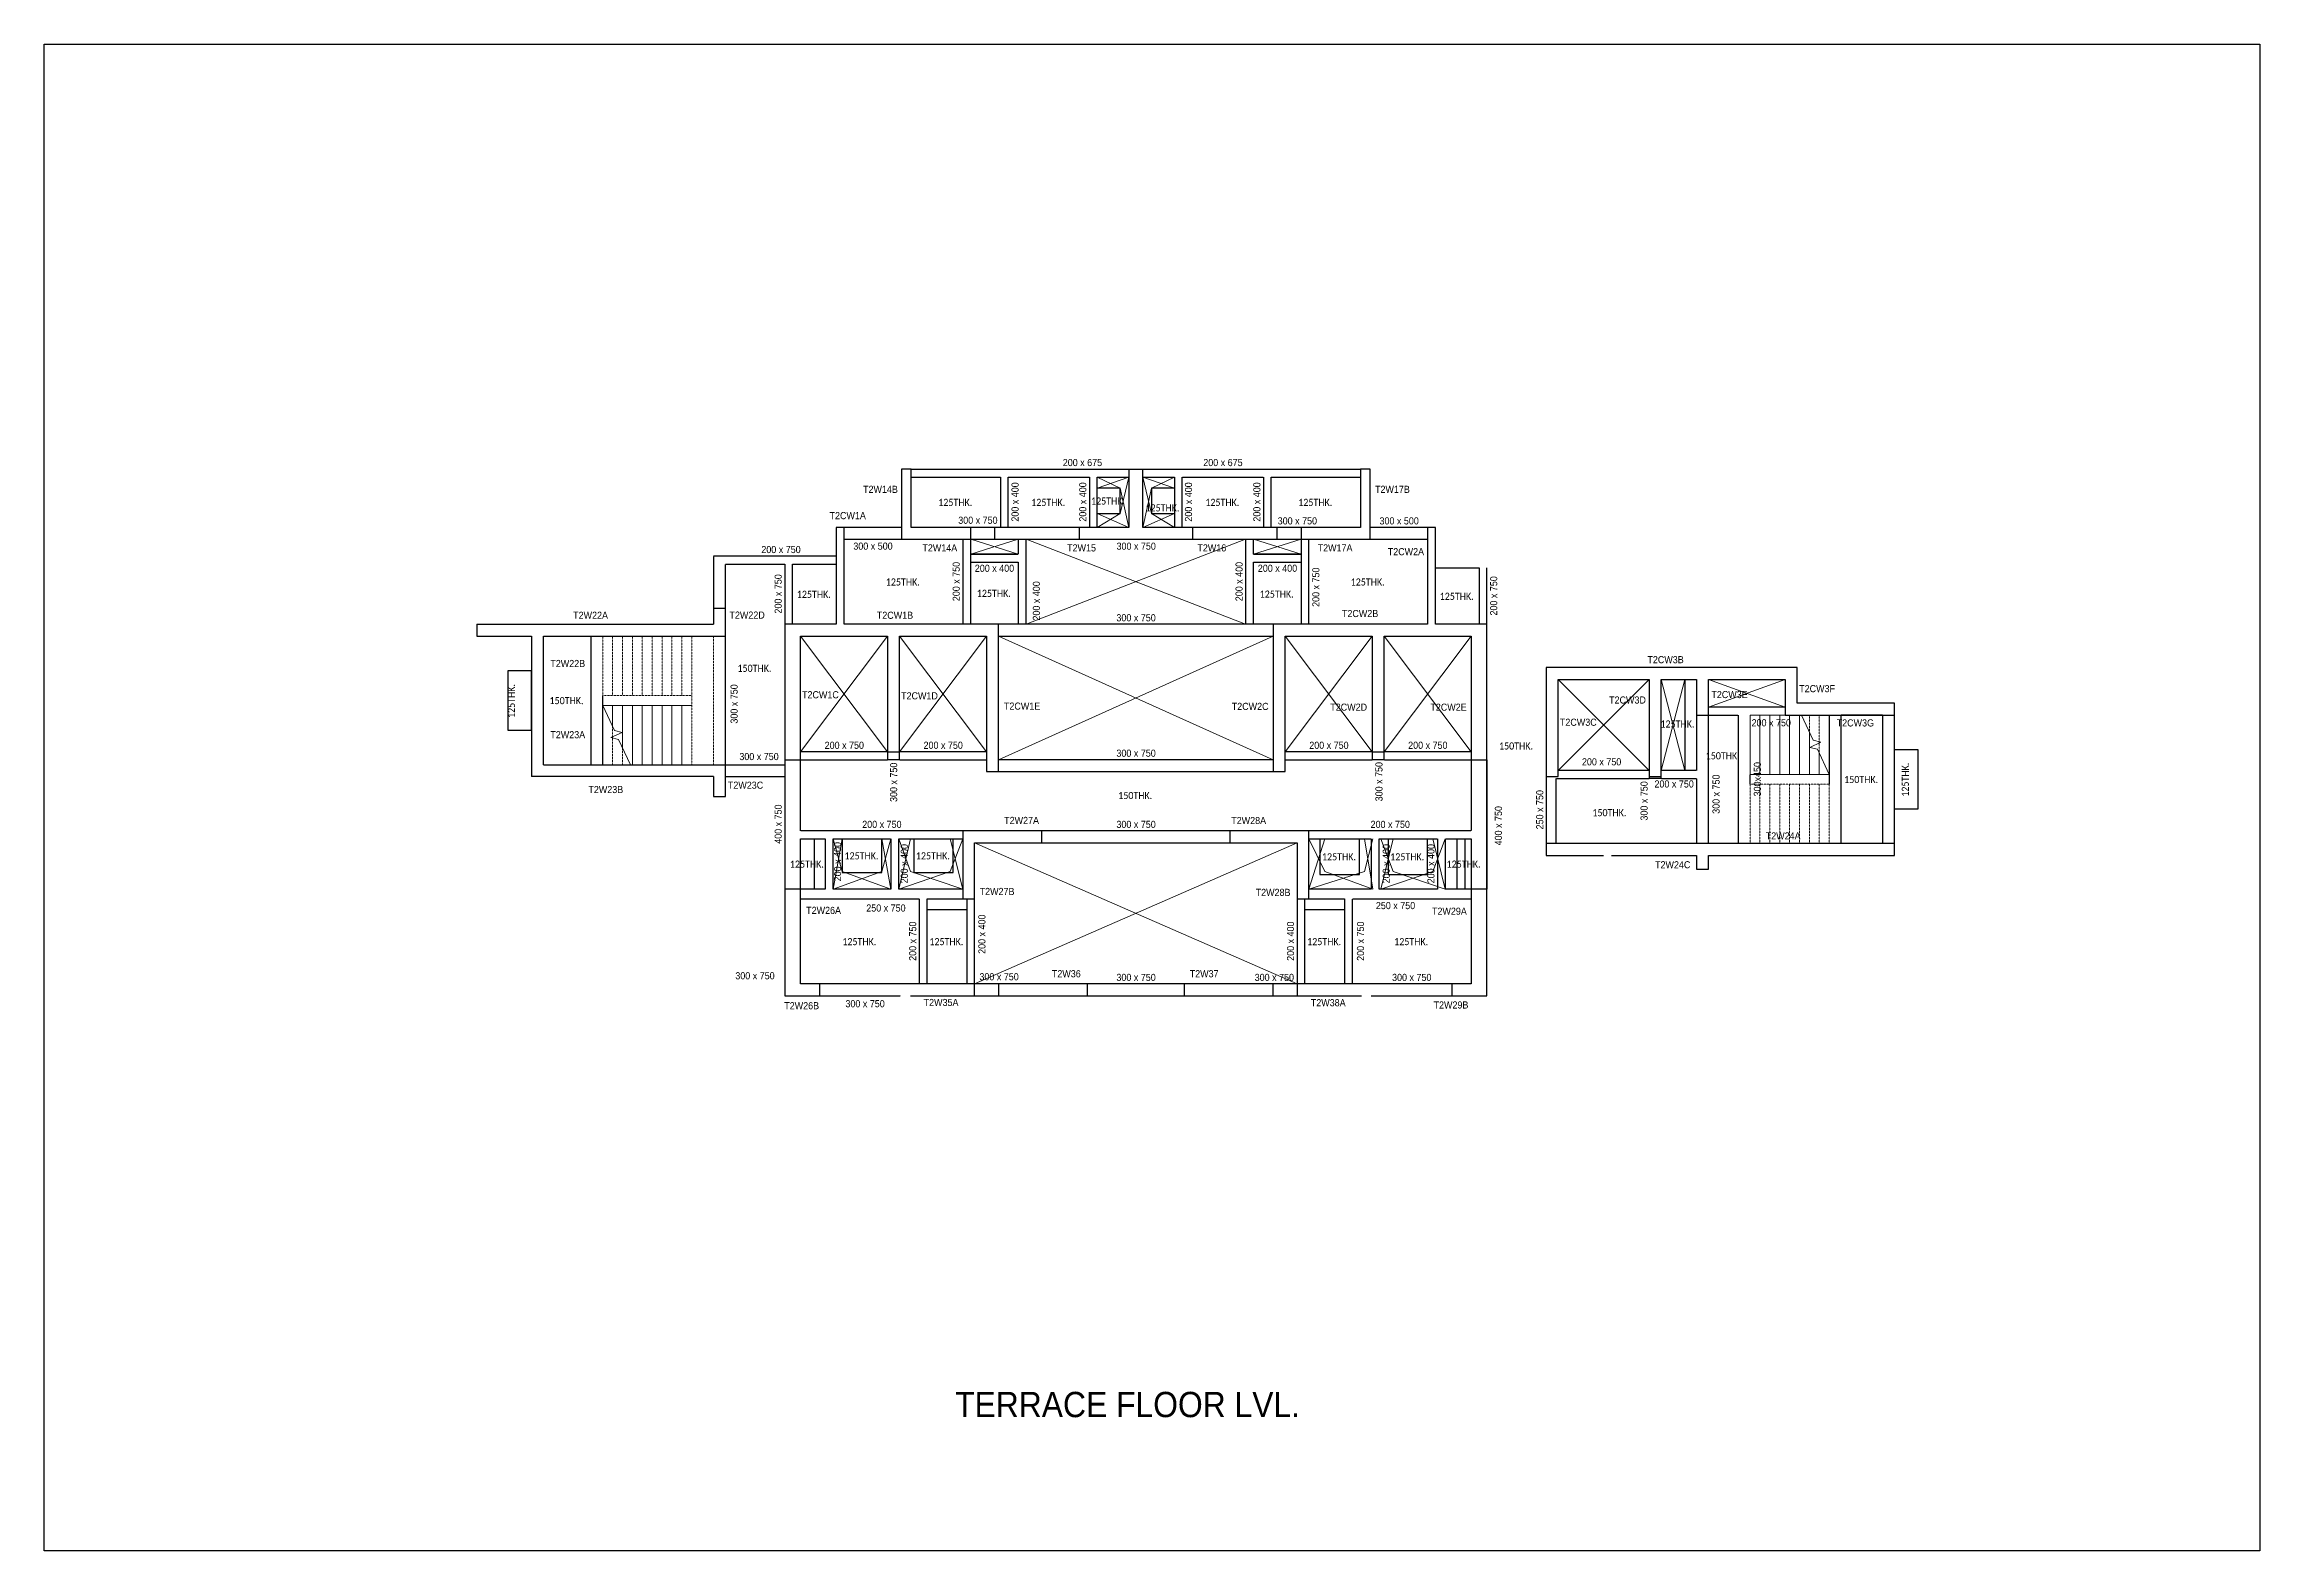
# Model space of a CAD drawing. Header units: millimetres. Extents: x -216021 to 149148, y -29455 to 8641.
# Drawn here: x 93149 to 149148, y -29455 to 8641 of the extents above; entities that cross this region are included whole.
import ezdxf

# ---------------------------------------------------------------- set-up
doc = ezdxf.new("R2010")
doc.units = ezdxf.units.MM
doc.header["$PDMODE"] = 35
doc.linetypes.add('DASHED2', pattern=[0.375, 0.25, -0.125])
doc.linetypes.add('GPL_Overhead', pattern=[4, 2.5, -1.5])
for name, color, linetype in [('BEAM', 3, 'DASHED2'), ('COL', 6, 'Continuous'), ('COVER', 2, 'Continuous'), ('CUTOUT', 9, 'Continuous'), ('SLAB NO', 3, 'Continuous')]:
    doc.layers.add(name, color=color, linetype=linetype)
for name, color, linetype, lineweight in [('BEAM SIZES', 3, 'Continuous', 0), ('Boundary', 40, 'Continuous', 30), ('G-ANNO-TEXT', 231, 'Continuous', 5), ('Origin', 40, 'Continuous', 30), ('S-COL-IDEN', 211, 'Continuous', 15), ('S-STRS', 31, 'Continuous', 15), ('S-STRS-MBND', 31, 'GPL_Overhead', 15)]:
    doc.layers.add(name, color=color, linetype=linetype, lineweight=lineweight)
doc.styles.add('Arial', font='arial.ttf', dxfattribs={"width": 0.9, "height": 180})
doc.styles.add('Calibri', font='calibri.ttf', dxfattribs={"width": 0.9, "height": 180})

msp = doc.modelspace()

# ---------------------------------------------------------------- linework, layer by layer
at = {"layer": 'BEAM'}
for p, q in [((115065, -2103), (120565, -2103)), ((120565, -2103), (120565, -2303)), ((120565, -2103), (120915, -2103)), ((120915, -2303), (120915, -2103)), ((120915, -2103), (126415, -2103)), ((115065, -2303), (117315, -2303)), ((117315, -2303), (117315, -3578)), ((117515, -3578), (117515, -2303)), ((117515, -2303), (119565, -2303)), ((119565, -2303), (119565, -3578)), ((119765, -3578), (119765, -2303)), ((119765, -2303), (120565, -2303)), ((120565, -2303), (120565, -3578)), ((120915, -3578), (120915, -2303)), ((120915, -2303), (121715, -2303)), ((121715, -2303), (121715, -3578)), ((121915, -3578), (121915, -2303)), ((121915, -2303), (123965, -2303)), ((123965, -2303), (123965, -3578)), ((124165, -3578), (124165, -2303)), ((124165, -2303), (126415, -2303)), ((114815, -3578), (113365, -3578)), ((113365, -3878), (114815, -3878)), ((116365, -3878), (116365, -6028)), ((117165, -3578), (116565, -3578)), ((116565, -3878), (117165, -3878)), ((116565, -6028), (116565, -3878)), ((117765, -3878), (117765, -4253)), ((117965, -6028), (117965, -3878)), ((120565, -3578), (119315, -3578)), ((119315, -3878), (122170, -3878)), ((122170, -3578), (120915, -3578)), ((123515, -3878), (123515, -6028)), ((123715, -4253), (123715, -3878)), ((124915, -3578), (124315, -3578)), ((124315, -3878), (124915, -3878)), ((124915, -3878), (124915, -6028)), ((125115, -6028), (125115, -3878)), ((128115, -3578), (126665, -3578)), ((126665, -3878), (128115, -3878)), ((110065, -4303), (110065, -5628)), ((113165, -4303), (110065, -4303)), ((116565, -4253), (117765, -4253)), ((117765, -4254), (116565, -4254)), ((116565, -4453), (117765, -4453)), ((117765, -4253), (117765, -4253)), ((117765, -4253), (117765, -4254)), ((117765, -4453), (117765, -6028)), ((124915, -4253), (123715, -4253)), ((123715, -4253), (124915, -4253)), ((123715, -6028), (123715, -4453)), ((123715, -4453), (124915, -4453)), ((124915, -4253), (124915, -4253)), ((124915, -4253), (124915, -4253)), ((110365, -4503), (111865, -4503)), ((110365, -5628), (110365, -4503)), ((111865, -4503), (111865, -6028)), ((112065, -6028), (112065, -4503)), ((112065, -4503), (113165, -4503)), ((128315, -4603), (129415, -4603)), ((129415, -4603), (129415, -6028)), ((129615, -6028), (129615, -4603)), ((124215, -6028), (117265, -6028)), ((106965, -6328), (106965, -9578)), ((110365, -9578), (110365, -6328)), ((117265, -6328), (124215, -6328)), ((105465, -7349), (105465, -8553)), ((105765, -8553), (105765, -7349)), ((107265, -9578), (107265, -7828)), ((134915, -8323), (134915, -9723)), ((137155, -8123), (135215, -8123)), ((135215, -11573), (135215, -8323)), ((135215, -8323), (135965, -8323)), ((135965, -8323), (135965, -11573)), ((138265, -8323), (138265, -10073)), ((138565, -11573), (138565, -8323)), ((139615, -8323), (139615, -11573)), ((139915, -11573), (139915, -8323)), ((111865, -9453), (111865, -12723)), ((114465, -9253), (112265, -9253)), ((112265, -9453), (114465, -9453)), ((112265, -11253), (112265, -9453)), ((114465, -9253), (114465, -9453)), ((114465, -9253), (114465, -9453)), ((114765, -9453), (114465, -9453)), ((114765, -9453), (114765, -9253)), ((116965, -9253), (114765, -9253)), ((114765, -9453), (114765, -9253)), ((114765, -9453), (116965, -9453)), ((124215, -9453), (117265, -9453)), ((126715, -9253), (124515, -9253)), ((124515, -9453), (126715, -9453)), ((126715, -9253), (126715, -9453)), ((126715, -9253), (126715, -9453)), ((127015, -9453), (126715, -9453)), ((127015, -9453), (127015, -9253)), ((129215, -9253), (127015, -9253)), ((127015, -9453), (127015, -9253)), ((127015, -9453), (129215, -9453)), ((129215, -9453), (129215, -11253)), ((129615, -12723), (129615, -9453)), ((110365, -9578), (111865, -9578)), ((110365, -9878), (111865, -9878)), ((117265, -9753), (124215, -9753)), ((131115, -9873), (131115, -11573)), ((131365, -11573), (131365, -9923)), ((131365, -9923), (133715, -9923)), ((133715, -9723), (131415, -9723)), ((133715, -9873), (133715, -9923)), ((133715, -9873), (133715, -9923)), ((134015, -9923), (133715, -9923)), ((134615, -9723), (134015, -9723)), ((134015, -9923), (134015, -9873)), ((134015, -9923), (134015, -9873)), ((134015, -9923), (134915, -9923)), ((134915, -9723), (134615, -9723)), ((134915, -9923), (134915, -11573)), ((136265, -10073), (136265, -9823)), ((116365, -11253), (112265, -11253)), ((112265, -12723), (112265, -11453)), ((112265, -11453), (112890, -11453)), ((112890, -11453), (112890, -12723)), ((113090, -11453), (114550, -11453)), ((113090, -12723), (113090, -11453)), ((114550, -11453), (114550, -12723)), ((114750, -11453), (116365, -11453)), ((114750, -12723), (114750, -11453)), ((123115, -11253), (118365, -11253)), ((118365, -11553), (123115, -11553)), ((129215, -11253), (125115, -11253)), ((125115, -11453), (126690, -11453)), ((126690, -11453), (126690, -12723)), ((126890, -11453), (128365, -11453)), ((126890, -12723), (126890, -11453)), ((128365, -11453), (128365, -12723)), ((128565, -11453), (129215, -11453)), ((128565, -12723), (128565, -11453)), ((129215, -11453), (129215, -12723)), ((112890, -12723), (112265, -12723)), ((114550, -12723), (113090, -12723)), ((116365, -12723), (114750, -12723)), ((126690, -12723), (125115, -12723)), ((128365, -12723), (126890, -12723)), ((129215, -12723), (128565, -12723)), ((112265, -12973), (115265, -12973)), ((115265, -12973), (115265, -15123)), ((115465, -15123), (115465, -12973)), ((115465, -12973), (116365, -12973)), ((116465, -12973), (116465, -12974)), ((116465, -12974), (116465, -13249)), ((116465, -13249), (116465, -15123)), ((116665, -15123), (116665, -12973)), ((124815, -12973), (124815, -15123)), ((125015, -15123), (125015, -12973)), ((125115, -12973), (126015, -12973)), ((126015, -12973), (126015, -15123)), ((126215, -15123), (126215, -12973)), ((126215, -12973), (129215, -12973)), ((114790, -15123), (112755, -15123)), ((112755, -15423), (114790, -15423)), ((117265, -15123), (116665, -15123)), ((116665, -15423), (117265, -15423)), ((121965, -15123), (119515, -15123)), ((119515, -15423), (121965, -15423)), ((120590, -15423), (120890, -15423)), ((124815, -15123), (124215, -15123)), ((124215, -15423), (124815, -15423)), ((128725, -15123), (126690, -15123)), ((126690, -15423), (128725, -15423))]:
    msp.add_line(p, q, dxfattribs=at)
at = {"layer": 'Boundary'}
msp.add_lwpolyline([(93149, 8641), (149148, 8641), (149148, -29455), (93149, -29455)], close=True, dxfattribs=at)
at = {"layer": 'COL', "lineweight": 25}
for p, q in [((115065, -2103), (114815, -2103)), ((114815, -2103), (114815, -3878)), ((115065, -3578), (115065, -2103)), ((126665, -2103), (126415, -2103)), ((126415, -2103), (126415, -3578)), ((126665, -3878), (126665, -2103)), ((113365, -3578), (113165, -3578)), ((113165, -3578), (113165, -6028)), ((113365, -6028), (113365, -3578)), ((114815, -3878), (116565, -3878)), ((116565, -3578), (115065, -3578)), ((116565, -3878), (116565, -3578)), ((119315, -3578), (117165, -3578)), ((117165, -3578), (117165, -3878)), ((117165, -3878), (119315, -3878)), ((119315, -3878), (119315, -3578)), ((124315, -3578), (122170, -3578)), ((122170, -3578), (122170, -3878)), ((122170, -3878), (124315, -3878)), ((124315, -3878), (124315, -3578)), ((126415, -3578), (124915, -3578)), ((124915, -3578), (124915, -3878)), ((124915, -3878), (126665, -3878)), ((128315, -3578), (128115, -3578)), ((128115, -3578), (128115, -6028)), ((128315, -6028), (128315, -3578)), ((104080, -6028), (104080, -6328)), ((104080, -6028), (110065, -6028)), ((110065, -5628), (110065, -6028)), ((110365, -5628), (110065, -5628)), ((110365, -6328), (110365, -5628)), ((113165, -6028), (111865, -6028)), ((111865, -6028), (111865, -9453)), ((117265, -6028), (113365, -6028)), ((117265, -9753), (117265, -6028)), ((124215, -6028), (124215, -9753)), ((128115, -6028), (124215, -6028)), ((129615, -6028), (128315, -6028)), ((129615, -9453), (129615, -6028)), ((104080, -6328), (105465, -6328)), ((105465, -6328), (105465, -9878)), ((105765, -6328), (110365, -6328)), ((105765, -9578), (105765, -6328)), ((112265, -6328), (114465, -6328)), ((112265, -9453), (112265, -6328)), ((114465, -6328), (114465, -9253)), ((114765, -6328), (116965, -6328)), ((114765, -9253), (114765, -6328)), ((116965, -6328), (116965, -9753)), ((124515, -9753), (124515, -6328)), ((124515, -6328), (126715, -6328)), ((126715, -6328), (126715, -9253)), ((127015, -9253), (127015, -6328)), ((127015, -6328), (129215, -6328)), ((129215, -6328), (129215, -9453)), ((137455, -7123), (131115, -7123)), ((131115, -7123), (131115, -9873)), ((137455, -8023), (137455, -7123)), ((131415, -7423), (133715, -7423)), ((131415, -9873), (131415, -7423)), ((133715, -7423), (133715, -9873)), ((134015, -7423), (134915, -7423)), ((134015, -9873), (134015, -7423)), ((134915, -7423), (134915, -8323)), ((135215, -8323), (135215, -7423)), ((135215, -7423), (137155, -7423)), ((137155, -7423), (137155, -8323)), ((134915, -8323), (135215, -8323)), ((137155, -8323), (139915, -8323)), ((139915, -8023), (137455, -8023)), ((139915, -8323), (139915, -8023)), ((111865, -9453), (112265, -9453)), ((114465, -9253), (114765, -9253)), ((126715, -9253), (127015, -9253)), ((129215, -9453), (129615, -9453)), ((110065, -9878), (105465, -9878)), ((105765, -9578), (110365, -9578)), ((110065, -9878), (110065, -10378)), ((110365, -9878), (110365, -9578)), ((110365, -10378), (110365, -9878)), ((116965, -9753), (117265, -9753)), ((124215, -9753), (124515, -9753)), ((131115, -9873), (131415, -9873)), ((133715, -9873), (134015, -9873)), ((110065, -10378), (110365, -10378)), ((116365, -11253), (116365, -12973)), ((118365, -11253), (116365, -11253)), ((116665, -12973), (116665, -11553)), ((116665, -11553), (118365, -11553)), ((118365, -11553), (118365, -11253)), ((125115, -11253), (123115, -11253)), ((123115, -11253), (123115, -11553)), ((123115, -11553), (124815, -11553)), ((124815, -11553), (124815, -12973)), ((125115, -12973), (125115, -11253)), ((139915, -11573), (131115, -11573)), ((131115, -11573), (131115, -11873)), ((139915, -11873), (139915, -11573)), ((131115, -11873), (132565, -11873)), ((132765, -11873), (134915, -11873)), ((134915, -11873), (134915, -12223)), ((134915, -12223), (135215, -12223)), ((135215, -11873), (139915, -11873)), ((135215, -12223), (135215, -11873)), ((112265, -12723), (111865, -12723)), ((111865, -12723), (111865, -15423)), ((112265, -15123), (112265, -12723)), ((129615, -12723), (129215, -12723)), ((129215, -12723), (129215, -15123)), ((129615, -15423), (129615, -12723)), ((116365, -12973), (116665, -12973)), ((124815, -12973), (125115, -12973)), ((111865, -15423), (112755, -15423)), ((112755, -15123), (112265, -15123)), ((112755, -15423), (112755, -15123)), ((116665, -15123), (114790, -15123)), ((115040, -15423), (116665, -15423)), ((116665, -15423), (116665, -15123)), ((119515, -15123), (117265, -15123)), ((117265, -15123), (117265, -15423)), ((117265, -15423), (119515, -15423)), ((119515, -15423), (119515, -15123)), ((124215, -15123), (121965, -15123)), ((121965, -15123), (121965, -15423)), ((121965, -15423), (124215, -15423)), ((124215, -15423), (124215, -15123)), ((126690, -15123), (124815, -15123)), ((124815, -15123), (124815, -15423)), ((124815, -15423), (126440, -15423)), ((129215, -15123), (128725, -15123)), ((128725, -15123), (128725, -15423)), ((128725, -15423), (129615, -15423))]:
    msp.add_line(p, q, dxfattribs=at)
at = {"layer": 'COVER'}
for p, q in [((120340, -2583), (119765, -2583)), ((120340, -3228), (120340, -2583)), ((121715, -2581), (121140, -2581)), ((121140, -2581), (121140, -3228)), ((119765, -3228), (120340, -3228)), ((121140, -3228), (121715, -3228)), ((121715, -3228), (121715, -3578)), ((105465, -7203), (104865, -7203)), ((104865, -7203), (104865, -8703)), ((105465, -7203), (104865, -7203)), ((104865, -7203), (104865, -8703)), ((105465, -8703), (105465, -7203)), ((134615, -7423), (134615, -9723)), ((139615, -8323), (138565, -8323)), ((104865, -8703), (105465, -8703)), ((104865, -8703), (105465, -8703)), ((114765, -9453), (114465, -9453)), ((127015, -9453), (126715, -9453)), ((129615, -9453), (129615, -12723)), ((140515, -9198), (139915, -9198)), ((140515, -9198), (139915, -9198)), ((140515, -10698), (140515, -9198)), ((140515, -10698), (140515, -9198)), ((105765, -9578), (105765, -9578)), ((105765, -9578), (106965, -9578)), ((134015, -9923), (133715, -9923)), ((139915, -10698), (140515, -10698)), ((139915, -10698), (140515, -10698)), ((112615, -12723), (112615, -11453)), ((113320, -11453), (113320, -12303)), ((114320, -12303), (114320, -11453)), ((115125, -11453), (115125, -12303)), ((116125, -12303), (116125, -11453)), ((125390, -11453), (125390, -12353)), ((126390, -12353), (126390, -11453)), ((127115, -11453), (127115, -12353)), ((128115, -12353), (128115, -11453)), ((128865, -11453), (128865, -11453)), ((128865, -11453), (129060, -11453)), ((128865, -12723), (128865, -11453)), ((129060, -11453), (129060, -12723)), ((113320, -12303), (114320, -12303)), ((115125, -12303), (116125, -12303)), ((125390, -12353), (126390, -12353)), ((127115, -12353), (128115, -12353)), ((115465, -13249), (115465, -12974)), ((115465, -12974), (116465, -12974)), ((116465, -13249), (115465, -13249)), ((125015, -13248), (125015, -12973)), ((125015, -12973), (126015, -12973)), ((126015, -13248), (125015, -13248))]:
    msp.add_line(p, q, dxfattribs=at)
at = {"layer": 'CUTOUT', "lineweight": 5}
for p, q in [((119765, -2303), (120340, -2583)), ((120565, -2303), (119765, -2583)), ((120340, -3228), (120565, -2303)), ((120340, -2583), (120565, -3578)), ((121140, -3228), (120915, -2303)), ((120915, -2303), (121715, -2581)), ((121140, -2581), (120915, -3578)), ((121715, -2303), (121140, -2581)), ((120565, -3578), (119765, -3228)), ((119765, -3578), (120340, -3228)), ((120915, -3578), (121715, -3228)), ((121715, -3578), (121140, -3228)), ((116565, -3878), (117765, -4253)), ((117765, -3878), (116565, -4254)), ((117965, -3878), (123515, -6028)), ((123515, -3878), (117965, -6028)), ((123715, -4253), (124915, -3878)), ((124915, -4253), (123715, -3878)), ((112265, -6328), (114465, -9253)), ((112265, -9253), (114465, -6328)), ((114765, -6328), (116965, -9253)), ((114765, -9253), (116965, -6328)), ((117265, -6328), (124215, -9453)), ((124215, -6328), (117265, -9453)), ((124515, -6328), (126715, -9253)), ((124515, -9253), (126715, -6328)), ((127015, -6328), (129215, -9253)), ((127015, -9253), (129215, -6328)), ((131415, -7423), (133715, -9723)), ((131415, -9723), (133715, -7423)), ((134015, -7423), (134615, -9723)), ((134015, -9723), (134615, -7423)), ((135215, -7423), (137155, -8123)), ((135215, -8123), (137155, -7423)), ((113320, -12278), (113090, -11453)), ((113320, -11453), (113090, -12723)), ((114320, -11453), (114550, -12723)), ((114550, -11453), (114320, -12278)), ((115045, -12278), (114750, -11453)), ((115045, -11453), (114750, -12723)), ((116045, -12278), (116365, -11453)), ((116045, -11453), (116365, -12723)), ((116665, -11553), (124815, -15123)), ((124815, -11553), (116665, -15123)), ((125520, -12278), (125115, -11453)), ((125520, -11453), (125115, -12723)), ((126730, -12723), (126520, -11453)), ((126730, -11453), (126520, -12278)), ((126930, -11453), (127245, -12278)), ((127245, -11453), (126930, -12723)), ((128245, -12278), (128560, -11453)), ((128245, -11453), (128560, -12723)), ((114320, -12278), (113090, -12723)), ((113320, -12278), (114550, -12723)), ((116045, -12278), (114750, -12723)), ((115045, -12278), (116365, -12723)), ((125115, -12723), (126520, -12278)), ((125520, -12278), (126730, -12723)), ((126930, -12723), (128245, -12278)), ((127245, -12278), (128560, -12723))]:
    msp.add_line(p, q, dxfattribs=at)
at = {"layer": 'Origin'}
msp.add_point((124515, -6328), dxfattribs=at)
at = {"layer": 'S-STRS'}
for p, q in [((107515, -8078), (107265, -8078)), ((107765, -8078), (107515, -8078)), ((107515, -8614), (107515, -8078)), ((108015, -8078), (107765, -8078)), ((107765, -9150), (107765, -8078)), ((108265, -8078), (108015, -8078)), ((108015, -9578), (108015, -8078)), ((108515, -8078), (108265, -8078)), ((108265, -9578), (108265, -8078)), ((108765, -8078), (108515, -8078)), ((108515, -9578), (108515, -8078)), ((109015, -8078), (108765, -8078)), ((108765, -9578), (108765, -8078)), ((109265, -8078), (109015, -8078)), ((109015, -9578), (109015, -8078)), ((109515, -8078), (109265, -8078)), ((109265, -9578), (109265, -8078)), ((136265, -8323), (136265, -9823)), ((136265, -8323), (136515, -8323)), ((136515, -8323), (136765, -8323)), ((136515, -8323), (136515, -9823)), ((136765, -8323), (137015, -8323)), ((136765, -8323), (136765, -9823)), ((137015, -8323), (137155, -8323)), ((137015, -8323), (137015, -9823)), ((137265, -8323), (137265, -9823)), ((137515, -8323), (137515, -9823)), ((107515, -8904), (107515, -8874)), ((137765, -8751), (137765, -9823)), ((138015, -8997), (138015, -9026)), ((138015, -9287), (138015, -9823)), ((136265, -9823), (136515, -9823)), ((136515, -9823), (136765, -9823)), ((136765, -9823), (137015, -9823)), ((137015, -9823), (137265, -9823)), ((137265, -9823), (137515, -9823)), ((137515, -9823), (137765, -9823)), ((137765, -9823), (138015, -9823)), ((138015, -9823), (138265, -9823))]:
    msp.add_line(p, q, dxfattribs=at)
at = {"layer": 'S-STRS', "linetype": 'GPL_Overhead'}
for p, q in [((107515, -8614), (107515, -8078)), ((107765, -9150), (107765, -8078)), ((108015, -9578), (108015, -8078)), ((108265, -9578), (108265, -8078)), ((108515, -9578), (108515, -8078)), ((108765, -9578), (108765, -8078)), ((109015, -9578), (109015, -8078)), ((109265, -9578), (109265, -8078)), ((136265, -8323), (136265, -9823)), ((136515, -8323), (136515, -9823)), ((136765, -8323), (136765, -9823)), ((137015, -8323), (137015, -9823)), ((137265, -8323), (137265, -9823)), ((137515, -8323), (137515, -9823)), ((107515, -8904), (107515, -8874)), ((137765, -8751), (137765, -9823)), ((138015, -8997), (138015, -9026)), ((138015, -9287), (138015, -9823))]:
    msp.add_line(p, q, dxfattribs=at)
at = {"layer": 'S-STRS-MBND'}
for p, q in [((107265, -6328), (107265, -7828)), ((107265, -6328), (109515, -6328)), ((107265, -6328), (107265, -7828)), ((107515, -6328), (107515, -7828)), ((107515, -6328), (107515, -7828)), ((107765, -6328), (107765, -7828)), ((107765, -6328), (107765, -7828)), ((108015, -6328), (108015, -7828)), ((108015, -6328), (108015, -7828)), ((108265, -6328), (108265, -7828)), ((108265, -6328), (108265, -7828)), ((108515, -6328), (108515, -7828)), ((108515, -6328), (108515, -7828)), ((108765, -6328), (108765, -7828)), ((108765, -6328), (108765, -7828)), ((109015, -6328), (109015, -7828)), ((109015, -6328), (109015, -7828)), ((109265, -6328), (109265, -7828)), ((109265, -6328), (109265, -7828)), ((110065, -6328), (109515, -6328)), ((109515, -6328), (109515, -7828)), ((109515, -6328), (109515, -7828)), ((110065, -9578), (110065, -6328)), ((107265, -7828), (109515, -7828)), ((109515, -7828), (109515, -9578)), ((107265, -9578), (107265, -8078)), ((137765, -8323), (137765, -8750)), ((137765, -8323), (137765, -8750)), ((138015, -8323), (138015, -8997)), ((138015, -8323), (138015, -8997)), ((138265, -8323), (138265, -9823)), ((107515, -8874), (107515, -8614)), ((107515, -8874), (107515, -8614)), ((107515, -9578), (107515, -8904)), ((107515, -9578), (107515, -8904)), ((107765, -9578), (107765, -9150)), ((107765, -9578), (107765, -9150)), ((138015, -9026), (138015, -9287)), ((138015, -9026), (138015, -9287)), ((109515, -9578), (110065, -9578)), ((136265, -11573), (136265, -10073)), ((138265, -10073), (136265, -10073)), ((136515, -11573), (136515, -10073)), ((136515, -11573), (136515, -10073)), ((136765, -11573), (136765, -10073)), ((136765, -11573), (136765, -10073)), ((137015, -11573), (137015, -10073)), ((137015, -11573), (137015, -10073)), ((137265, -11573), (137265, -10073)), ((137265, -11573), (137265, -10073)), ((137515, -11573), (137515, -10073)), ((137515, -11573), (137515, -10073)), ((137765, -11573), (137765, -10073)), ((137765, -11573), (137765, -10073)), ((138015, -11573), (138015, -10073)), ((138015, -11573), (138015, -10073)), ((138265, -11573), (138265, -10073)), ((138265, -11573), (138265, -10073)), ((138265, -11573), (136265, -11573))]:
    msp.add_line(p, q, dxfattribs=at)
at = {"layer": 'S-STRS-MBND', "linetype": 'Continuous'}
for p, q in [((107265, -8078), (107562, -8714)), ((137862, -8959), (137565, -8323)), ((107756, -8762), (107473, -8894)), ((107473, -8894), (107667, -8941)), ((107562, -8714), (107756, -8762)), ((107667, -8941), (107964, -9578)), ((138057, -9007), (137862, -8959)), ((137773, -9139), (138057, -9007)), ((137968, -9186), (137773, -9139)), ((138265, -9823), (137968, -9186))]:
    msp.add_line(p, q, dxfattribs=at)

# ---------------------------------------------------------------- texts
at = {"layer": 'BEAM SIZES', "lineweight": 5, "char_height": 180, "width": 1176.08, "attachment_point": 1, "style": 'Arial'}
for s, insert in [('200 x 675', (118893, -1847)), ('200 x 675', (122445, -1847)), ('300 x 750', (116251, -3306)), ('300 x 750', (124326, -3322)), ('300 x 500', (126899, -3322)), ('200 x 750', (111274, -4047)), ('300 x 500', (113599, -3961)), ('300 x 750', (120252, -3961)), ('200 x 400', (116670, -4521)), ('200 x 400', (123824, -4521)), ('300 x 750', (120249, -5772)), ('200 x 750', (136305, -8427)), ('300 x 750', (110718, -9282)), ('200 x 750', (112874, -8997)), ('200 x 750', (115374, -8997)), ('300 x 750', (120249, -9197)), ('200 x 750', (125124, -8997)), ('200 x 750', (127624, -8997)), ('200 x 750', (132017, -9415)), ('200 x 750', (133850, -9975)), ('200 x 750', (113824, -10997)), ('300 x 750', (120249, -10997)), ('200 x 750', (126674, -10997)), ('250 x 750', (113926, -13112)), ('250 x 750', (126807, -13051)), ('300 x 750', (110616, -14825)), ('300 x 750', (116786, -14850)), ('300 x 750', (120249, -14867)), ('300 x 750', (123744, -14867)), ('300 x 750', (127217, -14867)), ('300 x 750', (113399, -15532))]:
    msp.add_mtext(s, dxfattribs=dict(at, insert=insert))
at = {"layer": 'BEAM SIZES', "lineweight": 5, "char_height": 180, "attachment_point": 1, "rotation": 90, "style": 'Arial'}
for s, insert, width in [('200 x 400', (117596, -3431), 1176.08), ('200 x 400', (119309, -3431), 1176.08), ('200 x 400', (121981, -3431), 1176.08), ('200 x 400', (123709, -3431), 1176.08), ('200 x 750', (116109, -5443), 1176.08), ('200 x 400', (123259, -5443), 1176.08), ('200 x 750', (111609, -5756), 1176.08), ('200 x 400', (118136, -5933), 1176.08), ('200 x 750', (125200, -5587), 1176.08), ('200 x 750', (129695, -5806), 1176.08), ('300 x 750', (110495, -8539), 1176.08), ('300 x 750', (126795, -10504), 1176.08), ('300x450', (136361, -10379), 1031.77), ('300 x 750', (114528, -10520), 1176.08), ('300 x 750', (133497, -10991), 1176.08), ('300 x 750', (135316, -10820), 1176.08), ('400 x 750', (111609, -11578), 1176.08), ('400 x 750', (129814, -11618), 1176.08), ('250 x 750', (130859, -11213), 1176.08), ('200 x 400', (113110, -12527), 1176.08), ('200 x 400', (114796, -12578), 1176.08), ('200 x 400', (126979, -12578), 1176.08), ('200 x 400', (128109, -12578), 1176.08), ('200 x 400', (116759, -14362), 1176.08), ('200 x 750', (115009, -14538), 1176.08), ('200 x 400', (124559, -14538), 1176.08), ('200 x 750', (126328, -14538), 1176.08)]:
    msp.add_mtext(s, dxfattribs=dict(at, insert=insert, width=width))
at = {"layer": 'G-ANNO-TEXT', "lineweight": 5, "insert": (116172, -25438), "char_height": 640, "width": 14123.93, "attachment_point": 1, "style": 'Arial'}
msp.add_mtext('TERRACE FLOOR LVL.', dxfattribs=at)
at = {"layer": 'S-COL-IDEN', "lineweight": 5, "char_height": 180, "attachment_point": 1, "style": 'Arial'}
for s, insert, width in [('T2W14B', (113845, -2524), 1075.06), ('T2W17B', (126786, -2524), 1075.06), ('T2CW1A', (112998, -3189), 1118.35), ('T2W14A', (115345, -4005), 1075.06), ('T2W15', (119003, -4005), 894.68), ('T2W16', (122296, -4005), 894.68), ('T2W17A', (125336, -4005), 1075.06), ('T2CW2A', (127108, -4101), 1118.35), ('T2W22A', (106517, -5709), 1075.06), ('T2W22D', (110468, -5704), 1089.49), ('T2CW1B', (114193, -5709), 1118.35), ('T2CW2B', (125950, -5665), 1118.35), ('T2W22B', (105940, -6928), 1075.06), ('T2CW3B', (133671, -6832), 1118.35), ('T2CW1C', (112302, -7719), 1132.78), ('T2CW1D', (114806, -7746), 1132.78), ('T2CW3E', (135288, -7714), 1118.35), ('T2CW3F', (137508, -7564), 1103.92), ('T2CW1E', (117406, -8006), 1118.35), ('T2CW2C', (123164, -8013), 1132.78), ('T2CW2D', (125655, -8033), 1132.78), ('T2CW2E', (128185, -8033), 1118.35), ('T2CW3D', (132703, -7852), 1132.78), ('T2W23A', (105940, -8729), 1075.06), ('T2CW3C', (131459, -8414), 1132.78), ('T2CW3G', (138456, -8431), 1147.21), ('T2W23C', (110428, -10006), 1089.49), ('T2W23B', (106902, -10116), 1075.06), ('T2W27A', (117412, -10897), 1075.06), ('T2W28A', (123152, -10899), 1075.06), ('T2W24A', (136663, -11288), 1075.06), ('T2W24C', (133865, -12018), 1089.49), ('T2W27B', (116792, -12693), 1075.06), ('T2W28B', (123769, -12717), 1075.06), ('T2W26A', (112407, -13172), 1075.06), ('T2W29A', (128226, -13192), 1075.06), ('T2W36', (118618, -14774), 894.68), ('T2W37', (122102, -14774), 894.68), ('T2W26B', (111853, -15583), 1075.06), ('T2W35A', (115376, -15501), 1075.06), ('T2W38A', (125163, -15507), 1075.06), ('T2W29B', (128266, -15564), 1075.06)]:
    msp.add_mtext(s, dxfattribs=dict(at, insert=insert, width=width))
at = {"layer": 'SLAB NO', "lineweight": 5, "char_height": 180, "width": 1060.63, "attachment_point": 1, "style": 'Calibri'}
for s, insert in [('125THK.', (115745, -2854)), ('125THK.', (118095, -2854)), ('125THK.', (119608, -2820)), ('125THK.', (120983, -2993)), ('125THK.', (122495, -2854)), ('125THK.', (124845, -2854)), ('125THK.', (114420, -4867)), ('125THK.', (126170, -4867)), ('125THK.', (112170, -5179)), ('125THK.', (116720, -5154)), ('125THK.', (123870, -5174)), ('125THK.', (128420, -5229)), ('150THK.', (110670, -7050)), ('150THK.', (105920, -7867)), ('125THK.', (134001, -8458)), ('150THK.', (129920, -9014)), ('150THK.', (135145, -9262)), ('150THK.', (138645, -9862)), ('150THK.', (120295, -10267)), ('150THK.', (132280, -10701)), ('125THK.', (111995, -12002)), ('125THK.', (113375, -11792)), ('125THK.', (115180, -11792)), ('125THK.', (125445, -11817)), ('125THK.', (127170, -11817)), ('125THK.', (128595, -12002)), ('125THK.', (113320, -13962)), ('125THK.', (115520, -13962)), ('125THK.', (125070, -13962)), ('125THK.', (127270, -13962))]:
    msp.add_mtext(s, dxfattribs=dict(at, insert=insert))
at = {"layer": 'SLAB NO', "lineweight": 5, "char_height": 180, "width": 1060.63, "attachment_point": 1, "rotation": 90, "style": 'Calibri'}
for insert in [(104865, -8397), (140100, -10388)]:
    msp.add_mtext('125THK.', dxfattribs=dict(at, insert=insert))

doc.saveas('drawing.dxf')
